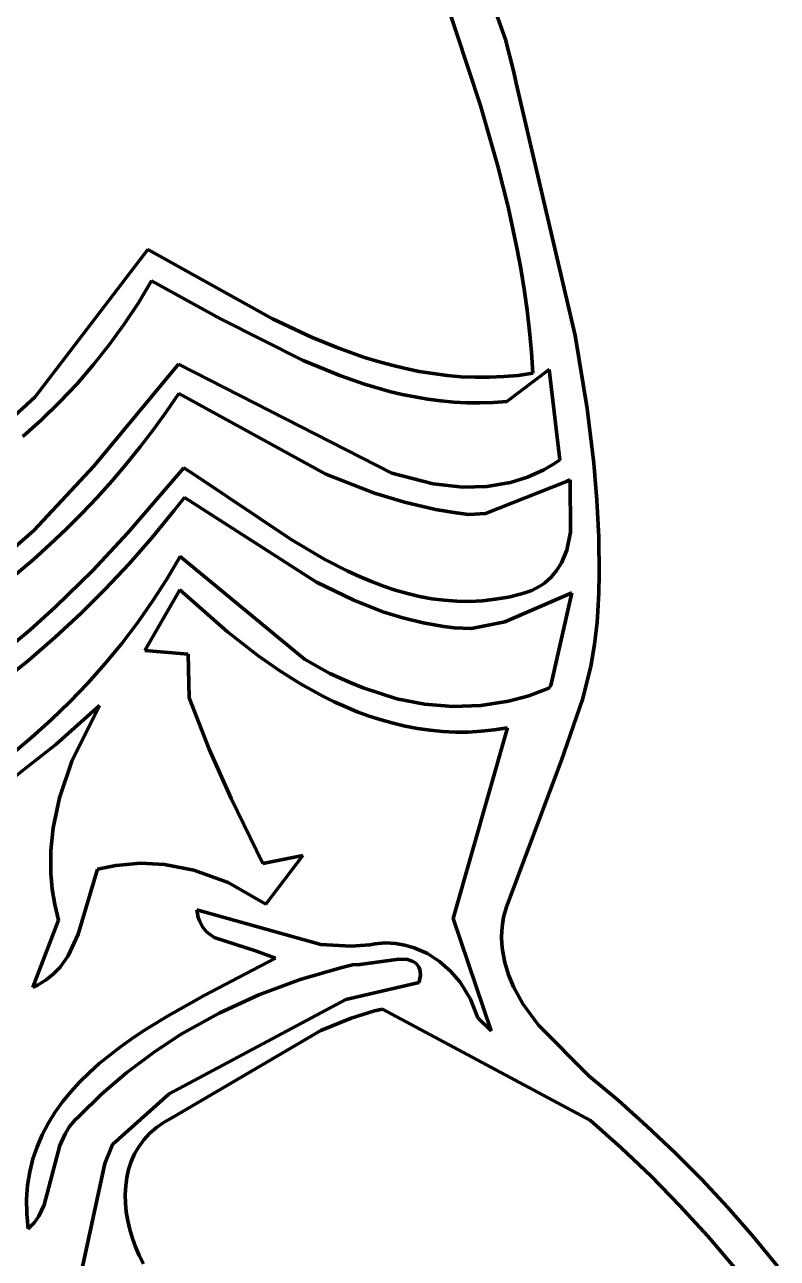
# Model space of a CAD drawing. Header units: millimetres. Extents: x 0 to 10.4, y 0 to 10.4.
# Drawn here: x 3.456 to 4.068, y 7.473 to 8.477 of the extents above; entities that cross this region are included whole.
import ezdxf

# ---------------------------------------------------------------- set-up
doc = ezdxf.new("R2010")
doc.units = ezdxf.units.MM
doc.layers.add('color#2b2b2bff', color=7, linetype='CONTINUOUS', lineweight=100)
doc.layers.add('color#fdfdfdff', color=7, linetype='CONTINUOUS', lineweight=100)

msp = doc.modelspace()

# ---------------------------------------------------------------- linework, layer by layer
at = {"layer": 'color#2b2b2bff'}
for p, q in [((3.8266, 8.4112), (3.7571, 8.6231)), ((3.7987, 8.6021), (3.8471, 8.4649)), ((3.8471, 8.4649), (3.8539, 8.4384)), ((3.8539, 8.4384), (3.8557, 8.4295)), ((3.8557, 8.4295), (3.9036, 8.2242)), ((3.8408, 8.3619), (3.8266, 8.4112)), ((3.8491, 8.3288), (3.8408, 8.3619)), ((3.8563, 8.2954), (3.8491, 8.3288)), ((3.4643, 8.1743), (3.5559, 8.294)), ((3.5559, 8.294), (3.6574, 8.2377)), ((3.8594, 8.2786), (3.8563, 8.2954)), ((3.8622, 8.2617), (3.8594, 8.2786)), ((3.559, 8.2687), (3.5483, 8.2507)), ((3.615, 8.2377), (3.559, 8.2687)), ((3.8646, 8.2448), (3.8622, 8.2617)), ((3.5483, 8.2507), (3.5368, 8.2334)), ((3.8666, 8.2277), (3.8646, 8.2448)), ((3.5368, 8.2334), (3.5246, 8.2166)), ((3.6824, 8.2038), (3.615, 8.2377)), ((3.6574, 8.2377), (3.6891, 8.2228)), ((3.8681, 8.2106), (3.8666, 8.2277)), ((3.9036, 8.2242), (3.9135, 8.1648)), ((3.5246, 8.2166), (3.5118, 8.2004)), ((3.6891, 8.2228), (3.7106, 8.214)), ((3.7106, 8.214), (3.7323, 8.2063)), ((3.7121, 8.1915), (3.6824, 8.2038)), ((3.7323, 8.2063), (3.7433, 8.2029)), ((3.8693, 8.1934), (3.8681, 8.2106)), ((3.5118, 8.2004), (3.4983, 8.1848)), ((3.5121, 8.1177), (3.5808, 8.2009)), ((3.5808, 8.2009), (3.7546, 8.1122)), ((3.7433, 8.2029), (3.7544, 8.1999)), ((3.7544, 8.1999), (3.7655, 8.1972)), ((3.7655, 8.1972), (3.7767, 8.1949)), ((3.7767, 8.1949), (3.788, 8.1931)), ((3.788, 8.1931), (3.7994, 8.1916)), ((3.8825, 8.1965), (3.8482, 8.1704)), ((3.8574, 8.1917), (3.8693, 8.1934)), ((3.8911, 8.1228), (3.8825, 8.1965)), ((3.4983, 8.1848), (3.4841, 8.1699)), ((3.7323, 8.1845), (3.7121, 8.1915)), ((3.7526, 8.1786), (3.7323, 8.1845)), ((3.7994, 8.1916), (3.8108, 8.1906)), ((3.8108, 8.1906), (3.8223, 8.1901)), ((3.8223, 8.1901), (3.834, 8.1901)), ((3.834, 8.1901), (3.8456, 8.1907)), ((3.8456, 8.1907), (3.8574, 8.1917)), ((3.434, 8.1465), (3.4643, 8.1743)), ((3.5812, 8.1768), (3.5711, 8.1622)), ((3.7009, 8.1113), (3.5812, 8.1768)), ((3.763, 8.1762), (3.7526, 8.1786)), ((3.7733, 8.1741), (3.763, 8.1762)), ((3.7838, 8.1723), (3.7733, 8.1741)), ((3.4841, 8.1699), (3.4694, 8.1555)), ((3.7943, 8.1709), (3.7838, 8.1723)), ((3.8049, 8.1699), (3.7943, 8.1709)), ((3.8156, 8.1694), (3.8049, 8.1699)), ((3.8264, 8.1692), (3.8156, 8.1694)), ((3.8373, 8.1696), (3.8264, 8.1692)), ((3.8482, 8.1704), (3.8373, 8.1696)), ((3.9135, 8.1648), (3.919, 8.1201)), ((3.4694, 8.1555), (3.4541, 8.1418)), ((3.5711, 8.1622), (3.5605, 8.1477)), ((3.5605, 8.1477), (3.5496, 8.1335)), ((3.5496, 8.1335), (3.5383, 8.1195)), ((3.8869, 8.12), (3.8911, 8.1228)), ((3.4631, 8.0654), (3.5121, 8.1177)), ((3.5383, 8.1195), (3.5266, 8.1057)), ((3.5397, 8.0634), (3.5852, 8.1164)), ((3.5852, 8.1164), (3.5937, 8.1109)), ((3.8649, 8.1089), (3.8783, 8.1149)), ((3.8783, 8.1149), (3.8869, 8.12)), ((3.919, 8.1201), (3.9214, 8.0901)), ((3.5266, 8.1057), (3.5146, 8.0923)), ((3.5937, 8.1109), (3.6725, 8.0581)), ((3.7405, 8.0958), (3.7009, 8.1113)), ((3.7546, 8.1122), (3.788, 8.1033)), ((3.788, 8.1033), (3.8124, 8.1007)), ((3.8967, 8.1054), (3.8306, 8.0792)), ((3.8319, 8.1013), (3.851, 8.1046)), ((3.851, 8.1046), (3.8649, 8.1089)), ((3.8997, 8.1067), (3.8967, 8.1054)), ((3.9, 8.0641), (3.8997, 8.1067)), ((3.7649, 8.0884), (3.7405, 8.0958)), ((3.8124, 8.1007), (3.8319, 8.1013)), ((3.5146, 8.0923), (3.5021, 8.0792)), ((3.5859, 8.0923), (3.5772, 8.0813)), ((3.6932, 8.0234), (3.5859, 8.0923)), ((3.7899, 8.0826), (3.7649, 8.0884)), ((3.8068, 8.0798), (3.7899, 8.0826)), ((3.9214, 8.0901), (3.9229, 8.0601)), ((3.5021, 8.0792), (3.4894, 8.0664)), ((3.5772, 8.0813), (3.5593, 8.0595)), ((3.8172, 8.0785), (3.8068, 8.0798)), ((3.8306, 8.0792), (3.8172, 8.0785)), ((3.4362, 8.0418), (3.4631, 8.0654)), ((3.4894, 8.0664), (3.4763, 8.0539)), ((3.5108, 8.0327), (3.5397, 8.0634)), ((3.8968, 8.0494), (3.9, 8.0641)), ((3.4763, 8.0539), (3.4628, 8.0419)), ((3.5593, 8.0595), (3.5407, 8.0383)), ((3.6725, 8.0581), (3.7001, 8.0419)), ((3.9229, 8.0601), (3.9232, 8.03)), ((3.5714, 8.0258), (3.5823, 8.0443)), ((3.5823, 8.0443), (3.6834, 7.9607)), ((3.8926, 8.0392), (3.8968, 8.0494)), ((3.4628, 8.0419), (3.449, 8.0302)), ((3.4807, 8.0033), (3.5108, 8.0327)), ((3.5407, 8.0383), (3.5213, 8.0177)), ((3.7001, 8.0419), (3.7188, 8.0323)), ((3.7188, 8.0323), (3.7283, 8.0279)), ((3.8842, 8.0275), (3.8888, 8.033)), ((3.8888, 8.033), (3.8926, 8.0392)), ((3.5598, 8.0078), (3.5714, 8.0258)), ((3.7237, 8.0086), (3.6932, 8.0234)), ((3.7283, 8.0279), (3.7379, 8.0239)), ((3.7379, 8.0239), (3.7476, 8.0202)), ((3.8754, 8.0204), (3.8786, 8.0226)), ((3.8786, 8.0226), (3.8842, 8.0275)), ((3.9232, 8.03), (3.9229, 8.0149)), ((3.5213, 8.0177), (3.5013, 7.9978)), ((3.5819, 8.0172), (3.5534, 7.9677)), ((3.6207, 7.9829), (3.5819, 8.0172)), ((3.7476, 8.0202), (3.7573, 8.0169)), ((3.7573, 8.0169), (3.7672, 8.0141)), ((3.7672, 8.0141), (3.7771, 8.0118)), ((3.901, 8.0146), (3.8465, 7.9911)), ((3.8493, 8.0112), (3.86, 8.0138)), ((3.86, 8.0138), (3.8643, 8.0151)), ((3.8643, 8.0151), (3.8683, 8.0167)), ((3.8683, 8.0167), (3.872, 8.0184)), ((3.872, 8.0184), (3.8754, 8.0204)), ((3.8838, 7.9394), (3.901, 8.0146)), ((3.9229, 8.0149), (3.9222, 7.9998)), ((3.4599, 7.9844), (3.4807, 8.0033)), ((3.5476, 7.9904), (3.5598, 8.0078)), ((3.7473, 7.9993), (3.7237, 8.0086)), ((3.7771, 8.0118), (3.7871, 8.0099)), ((3.7871, 8.0099), (3.7972, 8.0086)), ((3.7972, 8.0086), (3.8074, 8.0079)), ((3.8074, 8.0079), (3.8178, 8.0077)), ((3.8178, 8.0077), (3.8282, 8.0082)), ((3.8282, 8.0082), (3.8387, 8.0094)), ((3.8387, 8.0094), (3.8493, 8.0112)), ((3.5013, 7.9978), (3.4806, 7.9785)), ((3.7634, 7.9943), (3.7473, 7.9993)), ((3.7799, 7.9902), (3.7634, 7.9943)), ((3.9222, 7.9998), (3.9216, 7.9907)), ((3.4385, 7.9663), (3.4599, 7.9844)), ((3.5347, 7.9735), (3.5476, 7.9904)), ((3.6454, 7.9637), (3.6207, 7.9829)), ((3.7967, 7.9872), (3.7799, 7.9902)), ((3.8053, 7.9861), (3.7967, 7.9872)), ((3.8194, 7.9856), (3.8053, 7.9861)), ((3.8465, 7.9911), (3.8194, 7.9856)), ((3.9216, 7.9907), (3.9195, 7.9727)), ((3.4806, 7.9785), (3.4592, 7.96)), ((3.5211, 7.9571), (3.5347, 7.9735)), ((3.9195, 7.9727), (3.9163, 7.9549)), ((3.5534, 7.9677), (3.5888, 7.9648)), ((3.5888, 7.9648), (3.5897, 7.9293)), ((3.6626, 7.9517), (3.6454, 7.9637)), ((3.4592, 7.96), (3.4372, 7.9423)), ((3.507, 7.9412), (3.5211, 7.9571)), ((3.6834, 7.9607), (3.7041, 7.949)), ((3.9163, 7.9549), (3.9098, 7.9288)), ((3.6802, 7.9407), (3.6626, 7.9517)), ((3.7041, 7.949), (3.7207, 7.9418)), ((3.4924, 7.9259), (3.507, 7.9412)), ((3.6984, 7.9307), (3.6802, 7.9407)), ((3.7207, 7.9418), (3.7312, 7.9373)), ((3.7312, 7.9373), (3.7585, 7.9285)), ((3.8661, 7.9309), (3.8823, 7.937)), ((3.8823, 7.937), (3.8838, 7.9394)), ((3.4772, 7.9112), (3.4924, 7.9259)), ((3.5167, 7.923), (3.4812, 7.8912)), ((3.4942, 7.8776), (3.5167, 7.923)), ((3.5897, 7.9293), (3.6059, 7.8874)), ((3.7076, 7.9261), (3.6984, 7.9307)), ((3.717, 7.9218), (3.7076, 7.9261)), ((3.7264, 7.9179), (3.717, 7.9218)), ((3.7585, 7.9285), (3.7811, 7.9241)), ((3.7811, 7.9241), (3.804, 7.9223)), ((3.804, 7.9223), (3.8269, 7.923)), ((3.8269, 7.923), (3.8495, 7.9265)), ((3.8495, 7.9265), (3.8661, 7.9309)), ((3.9098, 7.9288), (3.8924, 7.8776)), ((3.736, 7.9144), (3.7264, 7.9179)), ((3.7457, 7.9112), (3.736, 7.9144)), ((3.4614, 7.897), (3.4772, 7.9112)), ((3.7555, 7.9085), (3.7457, 7.9112)), ((3.7654, 7.9061), (3.7555, 7.9085)), ((3.7755, 7.9042), (3.7654, 7.9061)), ((3.7856, 7.9028), (3.7755, 7.9042)), ((3.7958, 7.9018), (3.7856, 7.9028)), ((3.8062, 7.9013), (3.7958, 7.9018)), ((3.8045, 7.7495), (3.8485, 7.9048)), ((3.8272, 7.902), (3.8166, 7.9014)), ((3.8378, 7.9031), (3.8272, 7.902)), ((3.8485, 7.9048), (3.8378, 7.9031)), ((3.4452, 7.8833), (3.4614, 7.897)), ((3.8166, 7.9014), (3.8062, 7.9013)), ((3.4812, 7.8912), (3.4137, 7.8385)), ((3.6059, 7.8874), (3.6238, 7.8474)), ((3.4841, 7.8479), (3.4942, 7.8776)), ((3.8924, 7.8776), (3.8478, 7.7592)), ((3.479, 7.8235), (3.4841, 7.8479)), ((3.6238, 7.8474), (3.6496, 7.7943)), ((3.4771, 7.8049), (3.479, 7.8235)), ((3.477, 7.7862), (3.4771, 7.8049)), ((3.53, 7.7929), (3.5149, 7.7897)), ((3.5499, 7.7946), (3.53, 7.7929)), ((3.5695, 7.7937), (3.5499, 7.7946)), ((3.5935, 7.789), (3.5695, 7.7937)), ((3.6496, 7.7943), (3.682, 7.8008)), ((3.682, 7.8008), (3.6519, 7.7614)), ((3.4782, 7.7736), (3.477, 7.7862)), ((3.5149, 7.7897), (3.4993, 7.7368)), ((3.6213, 7.7788), (3.5935, 7.789)), ((3.4802, 7.7609), (3.4782, 7.7736)), ((3.6519, 7.7614), (3.6213, 7.7788)), ((3.4833, 7.7483), (3.4802, 7.7609)), ((3.5963, 7.7534), (3.5958, 7.7567)), ((3.5958, 7.7567), (3.6966, 7.7286)), ((3.597, 7.7504), (3.5963, 7.7534)), ((3.8478, 7.7592), (3.8453, 7.7506)), ((3.4624, 7.6938), (3.4833, 7.7483)), ((3.5979, 7.7477), (3.597, 7.7504)), ((3.6005, 7.7429), (3.5979, 7.7477)), ((3.6037, 7.7389), (3.6005, 7.7429)), ((3.8354, 7.6582), (3.8045, 7.7495)), ((3.8445, 7.7451), (3.844, 7.7397)), ((3.8453, 7.7506), (3.8445, 7.7451)), ((3.4993, 7.7368), (3.4911, 7.7192)), ((3.6098, 7.7341), (3.6037, 7.7389)), ((3.6445, 7.723), (3.6098, 7.7341)), ((3.844, 7.7397), (3.8438, 7.7343)), ((3.8438, 7.7343), (3.844, 7.7291)), ((3.6598, 7.7173), (3.6445, 7.723)), ((3.6966, 7.7286), (3.7215, 7.7272)), ((3.7215, 7.7272), (3.7367, 7.7283)), ((3.7367, 7.7283), (3.7409, 7.729)), ((3.7409, 7.729), (3.7493, 7.7297)), ((3.7493, 7.7297), (3.7574, 7.7293)), ((3.7574, 7.7293), (3.7652, 7.728)), ((3.7652, 7.728), (3.7728, 7.7258)), ((3.7728, 7.7258), (3.7835, 7.7211)), ((3.7835, 7.7211), (3.7933, 7.7146)), ((3.844, 7.7291), (3.8446, 7.7239)), ((3.8446, 7.7239), (3.8465, 7.7137)), ((3.4911, 7.7192), (3.4845, 7.71)), ((3.6412, 7.7076), (3.6598, 7.7173)), ((3.7225, 7.7119), (3.7139, 7.7098)), ((3.7285, 7.7122), (3.7225, 7.7119)), ((3.7601, 7.7166), (3.7285, 7.7122)), ((3.7672, 7.7162), (3.7601, 7.7166)), ((3.7711, 7.715), (3.7672, 7.7162)), ((3.7728, 7.7142), (3.7711, 7.715)), ((3.7743, 7.7131), (3.7728, 7.7142)), ((3.7755, 7.7117), (3.7743, 7.7131)), ((3.7765, 7.7101), (3.7755, 7.7117)), ((3.7933, 7.7146), (3.8022, 7.7068)), ((3.8465, 7.7137), (3.8495, 7.7038)), ((3.4793, 7.7045), (3.4732, 7.6996)), ((3.4845, 7.71), (3.4793, 7.7045)), ((3.6019, 7.687), (3.6412, 7.7076)), ((3.7139, 7.7098), (3.6798, 7.6999)), ((3.7772, 7.7082), (3.7765, 7.7101)), ((3.7776, 7.7061), (3.7772, 7.7082)), ((3.7774, 7.7007), (3.7777, 7.7036)), ((3.7777, 7.7036), (3.7776, 7.7061)), ((3.8022, 7.7068), (3.81, 7.6977)), ((3.8495, 7.7038), (3.8536, 7.6941)), ((3.4662, 7.6955), (3.4624, 7.6938)), ((3.4732, 7.6996), (3.4662, 7.6955)), ((3.6798, 7.6999), (3.6463, 7.6875)), ((3.7171, 7.6837), (3.7768, 7.6976)), ((3.7768, 7.6976), (3.7774, 7.7007)), ((3.81, 7.6977), (3.8185, 7.6839)), ((3.8536, 7.6941), (3.8612, 7.6803)), ((3.572, 7.6702), (3.6019, 7.687)), ((3.5732, 7.6069), (3.7171, 7.6837)), ((3.6463, 7.6875), (3.6139, 7.6725)), ((3.8185, 7.6839), (3.8246, 7.6687)), ((3.6139, 7.6725), (3.5826, 7.6551)), ((3.7404, 7.6744), (3.7213, 7.6685)), ((3.747, 7.6759), (3.7404, 7.6744)), ((3.9161, 7.5851), (3.747, 7.6759)), ((3.8612, 7.6803), (3.8738, 7.6628)), ((3.5525, 7.6582), (3.572, 7.6702)), ((3.7213, 7.6685), (3.6968, 7.6585)), ((3.8246, 7.6687), (3.8354, 7.6582)), ((3.8738, 7.6628), (3.9152, 7.6214)), ((3.5338, 7.6453), (3.5431, 7.6519)), ((3.5431, 7.6519), (3.5525, 7.6582)), ((3.5826, 7.6551), (3.5602, 7.6404)), ((3.6968, 7.6585), (3.5761, 7.5878)), ((3.5249, 7.6385), (3.5338, 7.6453)), ((3.5082, 7.6241), (3.5164, 7.6315)), ((3.5164, 7.6315), (3.5249, 7.6385)), ((3.5602, 7.6404), (3.5388, 7.6243)), ((3.5004, 7.6165), (3.5082, 7.6241)), ((3.5388, 7.6243), (3.5185, 7.6069)), ((3.9152, 7.6214), (3.9389, 7.6014)), ((3.4932, 7.6086), (3.5004, 7.6165)), ((3.4865, 7.6004), (3.4932, 7.6086)), ((3.5185, 7.6069), (3.4995, 7.5883)), ((3.5271, 7.5656), (3.5732, 7.6069)), ((3.9389, 7.6014), (3.9621, 7.5807)), ((3.4748, 7.5829), (3.4803, 7.5918)), ((3.4803, 7.5918), (3.4865, 7.6004)), ((3.4699, 7.5736), (3.4748, 7.5829)), ((3.4969, 7.5858), (3.4923, 7.5804)), ((3.4995, 7.5883), (3.4969, 7.5858)), ((3.5691, 7.5839), (3.5629, 7.5795)), ((3.5761, 7.5878), (3.5691, 7.5839)), ((3.9411, 7.5629), (3.9161, 7.5851)), ((3.9621, 7.5807), (3.9848, 7.5593)), ((3.4658, 7.5639), (3.4699, 7.5736)), ((3.4886, 7.5744), (3.4844, 7.5648)), ((3.4923, 7.5804), (3.4886, 7.5744)), ((3.5574, 7.5747), (3.5527, 7.5695)), ((3.5629, 7.5795), (3.5574, 7.5747)), ((3.4624, 7.5539), (3.4658, 7.5639)), ((3.4844, 7.5648), (3.4717, 7.5165)), ((3.521, 7.5503), (3.5271, 7.5656)), ((3.5486, 7.5639), (3.5452, 7.558)), ((3.5527, 7.5695), (3.5486, 7.5639)), ((3.9654, 7.5398), (3.9411, 7.5629)), ((3.4598, 7.5434), (3.4624, 7.5539)), ((3.4959, 7.4345), (3.521, 7.5503)), ((3.5425, 7.5519), (3.5403, 7.5454)), ((3.5452, 7.558), (3.5425, 7.5519)), ((3.9848, 7.5593), (4.0067, 7.5372)), ((3.4581, 7.5325), (3.4598, 7.5434)), ((3.5403, 7.5454), (3.5388, 7.5388)), ((3.4573, 7.5212), (3.4581, 7.5325)), ((3.5379, 7.532), (3.5376, 7.525)), ((3.5388, 7.5388), (3.5379, 7.532)), ((3.9889, 7.5159), (3.9654, 7.5398)), ((4.0067, 7.5372), (4.028, 7.5143)), ((3.4574, 7.5094), (3.4573, 7.5212)), ((3.5376, 7.525), (3.5377, 7.5179)), ((3.4717, 7.5165), (3.4673, 7.5074)), ((3.5377, 7.5179), (3.5384, 7.5108)), ((3.5384, 7.5108), (3.5396, 7.5036)), ((4.0116, 7.4912), (3.9889, 7.5159)), ((4.028, 7.5143), (4.0485, 7.4908)), ((3.4586, 7.4971), (3.4574, 7.5094)), ((3.4634, 7.502), (3.4586, 7.4971)), ((3.4673, 7.5074), (3.4634, 7.502)), ((3.5396, 7.5036), (3.5413, 7.4965)), ((3.5413, 7.4965), (3.5434, 7.4893)), ((4.0334, 7.4657), (4.0116, 7.4912)), ((4.0485, 7.4908), (4.0682, 7.4666)), ((3.5434, 7.4893), (3.546, 7.4823)), ((3.546, 7.4823), (3.5489, 7.4753)), ((3.5489, 7.4753), (3.5523, 7.4685))]:
    msp.add_line(p, q, dxfattribs=at)
at = {"layer": 'color#fdfdfdff'}
for p, q in [((3.7571, 8.6231), (3.8266, 8.4112)), ((3.8471, 8.4649), (3.7987, 8.6021)), ((3.8539, 8.4384), (3.8471, 8.4649)), ((3.8557, 8.4295), (3.8539, 8.4384)), ((3.9036, 8.2242), (3.8557, 8.4295)), ((3.8266, 8.4112), (3.8408, 8.3619)), ((3.8408, 8.3619), (3.8491, 8.3288)), ((3.8491, 8.3288), (3.8563, 8.2954)), ((3.5559, 8.294), (3.4643, 8.1743)), ((3.6574, 8.2377), (3.5559, 8.294)), ((3.8563, 8.2954), (3.8594, 8.2786)), ((3.8594, 8.2786), (3.8622, 8.2617)), ((3.5483, 8.2507), (3.559, 8.2687)), ((3.559, 8.2687), (3.615, 8.2377)), ((3.8622, 8.2617), (3.8646, 8.2448)), ((3.5368, 8.2334), (3.5483, 8.2507)), ((3.8646, 8.2448), (3.8666, 8.2277)), ((3.5246, 8.2166), (3.5368, 8.2334)), ((3.615, 8.2377), (3.6824, 8.2038)), ((3.6891, 8.2228), (3.6574, 8.2377)), ((3.8666, 8.2277), (3.8681, 8.2106)), ((3.9135, 8.1648), (3.9036, 8.2242)), ((3.5118, 8.2004), (3.5246, 8.2166)), ((3.7106, 8.214), (3.6891, 8.2228)), ((3.7323, 8.2063), (3.7106, 8.214)), ((3.6824, 8.2038), (3.7121, 8.1915)), ((3.7433, 8.2029), (3.7323, 8.2063)), ((3.8681, 8.2106), (3.8693, 8.1934)), ((3.4983, 8.1848), (3.5118, 8.2004)), ((3.5808, 8.2009), (3.5121, 8.1177)), ((3.7546, 8.1122), (3.5808, 8.2009)), ((3.7544, 8.1999), (3.7433, 8.2029)), ((3.7655, 8.1972), (3.7544, 8.1999)), ((3.7767, 8.1949), (3.7655, 8.1972)), ((3.788, 8.1931), (3.7767, 8.1949)), ((3.7994, 8.1916), (3.788, 8.1931)), ((3.8482, 8.1704), (3.8825, 8.1965)), ((3.8693, 8.1934), (3.8574, 8.1917)), ((3.8825, 8.1965), (3.8911, 8.1228)), ((3.4841, 8.1699), (3.4983, 8.1848)), ((3.7121, 8.1915), (3.7323, 8.1845)), ((3.7323, 8.1845), (3.7526, 8.1786)), ((3.8108, 8.1906), (3.7994, 8.1916)), ((3.8223, 8.1901), (3.8108, 8.1906)), ((3.834, 8.1901), (3.8223, 8.1901)), ((3.8456, 8.1907), (3.834, 8.1901)), ((3.8574, 8.1917), (3.8456, 8.1907)), ((3.4643, 8.1743), (3.434, 8.1465)), ((3.5711, 8.1622), (3.5812, 8.1768)), ((3.5812, 8.1768), (3.7009, 8.1113)), ((3.7526, 8.1786), (3.763, 8.1762)), ((3.763, 8.1762), (3.7733, 8.1741)), ((3.7733, 8.1741), (3.7838, 8.1723)), ((3.4694, 8.1555), (3.4841, 8.1699)), ((3.7838, 8.1723), (3.7943, 8.1709)), ((3.7943, 8.1709), (3.8049, 8.1699)), ((3.8049, 8.1699), (3.8156, 8.1694)), ((3.8156, 8.1694), (3.8264, 8.1692)), ((3.8264, 8.1692), (3.8373, 8.1696)), ((3.8373, 8.1696), (3.8482, 8.1704)), ((3.919, 8.1201), (3.9135, 8.1648)), ((3.4541, 8.1418), (3.4694, 8.1555)), ((3.5605, 8.1477), (3.5711, 8.1622)), ((3.5496, 8.1335), (3.5605, 8.1477)), ((3.5383, 8.1195), (3.5496, 8.1335)), ((3.8911, 8.1228), (3.8869, 8.12)), ((3.5121, 8.1177), (3.4631, 8.0654)), ((3.5266, 8.1057), (3.5383, 8.1195)), ((3.5852, 8.1164), (3.5397, 8.0634)), ((3.5937, 8.1109), (3.5852, 8.1164)), ((3.8783, 8.1149), (3.8649, 8.1089)), ((3.8869, 8.12), (3.8783, 8.1149)), ((3.9214, 8.0901), (3.919, 8.1201)), ((3.5146, 8.0923), (3.5266, 8.1057)), ((3.6725, 8.0581), (3.5937, 8.1109)), ((3.7009, 8.1113), (3.7405, 8.0958)), ((3.788, 8.1033), (3.7546, 8.1122)), ((3.8124, 8.1007), (3.788, 8.1033)), ((3.8306, 8.0792), (3.8967, 8.1054)), ((3.851, 8.1046), (3.8319, 8.1013)), ((3.8649, 8.1089), (3.851, 8.1046)), ((3.8967, 8.1054), (3.8997, 8.1067)), ((3.8997, 8.1067), (3.9, 8.0641)), ((3.7405, 8.0958), (3.7649, 8.0884)), ((3.8319, 8.1013), (3.8124, 8.1007)), ((3.5021, 8.0792), (3.5146, 8.0923)), ((3.5772, 8.0813), (3.5859, 8.0923)), ((3.5859, 8.0923), (3.6932, 8.0234)), ((3.7649, 8.0884), (3.7899, 8.0826)), ((3.7899, 8.0826), (3.8068, 8.0798)), ((3.9229, 8.0601), (3.9214, 8.0901)), ((3.4894, 8.0664), (3.5021, 8.0792)), ((3.5593, 8.0595), (3.5772, 8.0813)), ((3.8068, 8.0798), (3.8172, 8.0785)), ((3.8172, 8.0785), (3.8306, 8.0792)), ((3.4631, 8.0654), (3.4362, 8.0418)), ((3.4763, 8.0539), (3.4894, 8.0664)), ((3.5397, 8.0634), (3.5108, 8.0327)), ((3.9, 8.0641), (3.8968, 8.0494)), ((3.4628, 8.0419), (3.4763, 8.0539)), ((3.5407, 8.0383), (3.5593, 8.0595)), ((3.7001, 8.0419), (3.6725, 8.0581)), ((3.9232, 8.03), (3.9229, 8.0601)), ((3.5823, 8.0443), (3.5714, 8.0258)), ((3.6834, 7.9607), (3.5823, 8.0443)), ((3.8968, 8.0494), (3.8926, 8.0392)), ((3.449, 8.0302), (3.4628, 8.0419)), ((3.5108, 8.0327), (3.4807, 8.0033)), ((3.5213, 8.0177), (3.5407, 8.0383)), ((3.7188, 8.0323), (3.7001, 8.0419)), ((3.7283, 8.0279), (3.7188, 8.0323)), ((3.8888, 8.033), (3.8842, 8.0275)), ((3.8926, 8.0392), (3.8888, 8.033)), ((3.5714, 8.0258), (3.5598, 8.0078)), ((3.6932, 8.0234), (3.7237, 8.0086)), ((3.7379, 8.0239), (3.7283, 8.0279)), ((3.7476, 8.0202), (3.7379, 8.0239)), ((3.8786, 8.0226), (3.8754, 8.0204)), ((3.8842, 8.0275), (3.8786, 8.0226)), ((3.9229, 8.0149), (3.9232, 8.03)), ((3.5013, 7.9978), (3.5213, 8.0177)), ((3.5534, 7.9677), (3.5819, 8.0172)), ((3.5819, 8.0172), (3.6207, 7.9829)), ((3.7573, 8.0169), (3.7476, 8.0202)), ((3.7672, 8.0141), (3.7573, 8.0169)), ((3.7771, 8.0118), (3.7672, 8.0141)), ((3.8465, 7.9911), (3.901, 8.0146)), ((3.86, 8.0138), (3.8493, 8.0112)), ((3.8643, 8.0151), (3.86, 8.0138)), ((3.8683, 8.0167), (3.8643, 8.0151)), ((3.872, 8.0184), (3.8683, 8.0167)), ((3.8754, 8.0204), (3.872, 8.0184)), ((3.901, 8.0146), (3.8838, 7.9394)), ((3.9222, 7.9998), (3.9229, 8.0149)), ((3.4807, 8.0033), (3.4599, 7.9844)), ((3.5598, 8.0078), (3.5476, 7.9904)), ((3.7237, 8.0086), (3.7473, 7.9993)), ((3.7871, 8.0099), (3.7771, 8.0118)), ((3.7972, 8.0086), (3.7871, 8.0099)), ((3.8074, 8.0079), (3.7972, 8.0086)), ((3.8178, 8.0077), (3.8074, 8.0079)), ((3.8282, 8.0082), (3.8178, 8.0077)), ((3.8387, 8.0094), (3.8282, 8.0082)), ((3.8493, 8.0112), (3.8387, 8.0094)), ((3.4806, 7.9785), (3.5013, 7.9978)), ((3.7473, 7.9993), (3.7634, 7.9943)), ((3.7634, 7.9943), (3.7799, 7.9902)), ((3.9216, 7.9907), (3.9222, 7.9998)), ((3.4599, 7.9844), (3.4385, 7.9663)), ((3.5476, 7.9904), (3.5347, 7.9735)), ((3.6207, 7.9829), (3.6454, 7.9637)), ((3.7799, 7.9902), (3.7967, 7.9872)), ((3.7967, 7.9872), (3.8053, 7.9861)), ((3.8053, 7.9861), (3.8194, 7.9856)), ((3.8194, 7.9856), (3.8465, 7.9911)), ((3.9195, 7.9727), (3.9216, 7.9907)), ((3.4592, 7.96), (3.4806, 7.9785)), ((3.5347, 7.9735), (3.5211, 7.9571)), ((3.9163, 7.9549), (3.9195, 7.9727)), ((3.5888, 7.9648), (3.5534, 7.9677)), ((3.5897, 7.9293), (3.5888, 7.9648)), ((3.6454, 7.9637), (3.6626, 7.9517)), ((3.4372, 7.9423), (3.4592, 7.96)), ((3.5211, 7.9571), (3.507, 7.9412)), ((3.7041, 7.949), (3.6834, 7.9607)), ((3.9098, 7.9288), (3.9163, 7.9549)), ((3.6626, 7.9517), (3.6802, 7.9407)), ((3.7207, 7.9418), (3.7041, 7.949)), ((3.507, 7.9412), (3.4924, 7.9259)), ((3.6802, 7.9407), (3.6984, 7.9307)), ((3.7312, 7.9373), (3.7207, 7.9418)), ((3.7585, 7.9285), (3.7312, 7.9373)), ((3.8823, 7.937), (3.8661, 7.9309)), ((3.8838, 7.9394), (3.8823, 7.937)), ((3.4924, 7.9259), (3.4772, 7.9112)), ((3.4812, 7.8912), (3.5167, 7.923)), ((3.5167, 7.923), (3.4942, 7.8776)), ((3.6059, 7.8874), (3.5897, 7.9293)), ((3.6984, 7.9307), (3.7076, 7.9261)), ((3.7076, 7.9261), (3.717, 7.9218)), ((3.717, 7.9218), (3.7264, 7.9179)), ((3.7811, 7.9241), (3.7585, 7.9285)), ((3.804, 7.9223), (3.7811, 7.9241)), ((3.8269, 7.923), (3.804, 7.9223)), ((3.8495, 7.9265), (3.8269, 7.923)), ((3.8661, 7.9309), (3.8495, 7.9265)), ((3.8924, 7.8776), (3.9098, 7.9288)), ((3.7264, 7.9179), (3.736, 7.9144)), ((3.736, 7.9144), (3.7457, 7.9112)), ((3.4772, 7.9112), (3.4614, 7.897)), ((3.7457, 7.9112), (3.7555, 7.9085)), ((3.7555, 7.9085), (3.7654, 7.9061)), ((3.7654, 7.9061), (3.7755, 7.9042)), ((3.7755, 7.9042), (3.7856, 7.9028)), ((3.7856, 7.9028), (3.7958, 7.9018)), ((3.7958, 7.9018), (3.8062, 7.9013)), ((3.8485, 7.9048), (3.8045, 7.7495)), ((3.8166, 7.9014), (3.8272, 7.902)), ((3.8272, 7.902), (3.8378, 7.9031)), ((3.8378, 7.9031), (3.8485, 7.9048)), ((3.4614, 7.897), (3.4452, 7.8833)), ((3.8062, 7.9013), (3.8166, 7.9014)), ((3.4137, 7.8385), (3.4812, 7.8912)), ((3.6238, 7.8474), (3.6059, 7.8874)), ((3.4942, 7.8776), (3.4841, 7.8479)), ((3.8478, 7.7592), (3.8924, 7.8776)), ((3.4841, 7.8479), (3.479, 7.8235)), ((3.6496, 7.7943), (3.6238, 7.8474)), ((3.479, 7.8235), (3.4771, 7.8049)), ((3.4771, 7.8049), (3.477, 7.7862)), ((3.5149, 7.7897), (3.53, 7.7929)), ((3.53, 7.7929), (3.5499, 7.7946)), ((3.5499, 7.7946), (3.5695, 7.7937)), ((3.5695, 7.7937), (3.5935, 7.789)), ((3.682, 7.8008), (3.6496, 7.7943)), ((3.6519, 7.7614), (3.682, 7.8008)), ((3.477, 7.7862), (3.4782, 7.7736)), ((3.4993, 7.7368), (3.5149, 7.7897)), ((3.5935, 7.789), (3.6213, 7.7788)), ((3.4782, 7.7736), (3.4802, 7.7609)), ((3.6213, 7.7788), (3.6519, 7.7614)), ((3.4802, 7.7609), (3.4833, 7.7483)), ((3.6966, 7.7286), (3.5958, 7.7567)), ((3.5958, 7.7567), (3.5963, 7.7534)), ((3.5963, 7.7534), (3.597, 7.7504)), ((3.8453, 7.7506), (3.8478, 7.7592)), ((3.4833, 7.7483), (3.4624, 7.6938)), ((3.597, 7.7504), (3.5979, 7.7477)), ((3.5979, 7.7477), (3.6005, 7.7429)), ((3.6005, 7.7429), (3.6037, 7.7389)), ((3.8045, 7.7495), (3.8354, 7.6582)), ((3.844, 7.7397), (3.8445, 7.7451)), ((3.8445, 7.7451), (3.8453, 7.7506)), ((3.4911, 7.7192), (3.4993, 7.7368)), ((3.6037, 7.7389), (3.6098, 7.7341)), ((3.6098, 7.7341), (3.6445, 7.723)), ((3.8438, 7.7343), (3.844, 7.7397)), ((3.844, 7.7291), (3.8438, 7.7343)), ((3.6445, 7.723), (3.6598, 7.7173)), ((3.7215, 7.7272), (3.6966, 7.7286)), ((3.7367, 7.7283), (3.7215, 7.7272)), ((3.7409, 7.729), (3.7367, 7.7283)), ((3.7493, 7.7297), (3.7409, 7.729)), ((3.7574, 7.7293), (3.7493, 7.7297)), ((3.7652, 7.728), (3.7574, 7.7293)), ((3.7728, 7.7258), (3.7652, 7.728)), ((3.7835, 7.7211), (3.7728, 7.7258)), ((3.7933, 7.7146), (3.7835, 7.7211)), ((3.8446, 7.7239), (3.844, 7.7291)), ((3.8465, 7.7137), (3.8446, 7.7239)), ((3.4845, 7.71), (3.4911, 7.7192)), ((3.6598, 7.7173), (3.6412, 7.7076)), ((3.7139, 7.7098), (3.7225, 7.7119)), ((3.7225, 7.7119), (3.7285, 7.7122)), ((3.7285, 7.7122), (3.7601, 7.7166)), ((3.7601, 7.7166), (3.7672, 7.7162)), ((3.7672, 7.7162), (3.7711, 7.715)), ((3.7711, 7.715), (3.7728, 7.7142)), ((3.7728, 7.7142), (3.7743, 7.7131)), ((3.7743, 7.7131), (3.7755, 7.7117)), ((3.7755, 7.7117), (3.7765, 7.7101)), ((3.8022, 7.7068), (3.7933, 7.7146)), ((3.8495, 7.7038), (3.8465, 7.7137)), ((3.4732, 7.6996), (3.4793, 7.7045)), ((3.4793, 7.7045), (3.4845, 7.71)), ((3.6412, 7.7076), (3.6019, 7.687)), ((3.6798, 7.6999), (3.7139, 7.7098)), ((3.7765, 7.7101), (3.7772, 7.7082)), ((3.7772, 7.7082), (3.7776, 7.7061)), ((3.7777, 7.7036), (3.7774, 7.7007)), ((3.7776, 7.7061), (3.7777, 7.7036)), ((3.81, 7.6977), (3.8022, 7.7068)), ((3.8536, 7.6941), (3.8495, 7.7038)), ((3.4624, 7.6938), (3.4662, 7.6955)), ((3.4662, 7.6955), (3.4732, 7.6996)), ((3.6463, 7.6875), (3.6798, 7.6999)), ((3.7768, 7.6976), (3.7171, 7.6837)), ((3.7774, 7.7007), (3.7768, 7.6976)), ((3.8185, 7.6839), (3.81, 7.6977)), ((3.8612, 7.6803), (3.8536, 7.6941)), ((3.6019, 7.687), (3.572, 7.6702)), ((3.7171, 7.6837), (3.5732, 7.6069)), ((3.6139, 7.6725), (3.6463, 7.6875)), ((3.8246, 7.6687), (3.8185, 7.6839)), ((3.5826, 7.6551), (3.6139, 7.6725)), ((3.7213, 7.6685), (3.7404, 7.6744)), ((3.7404, 7.6744), (3.747, 7.6759)), ((3.747, 7.6759), (3.9161, 7.5851)), ((3.8738, 7.6628), (3.8612, 7.6803)), ((3.572, 7.6702), (3.5525, 7.6582)), ((3.6968, 7.6585), (3.7213, 7.6685)), ((3.8354, 7.6582), (3.8246, 7.6687)), ((3.9152, 7.6214), (3.8738, 7.6628)), ((3.5431, 7.6519), (3.5338, 7.6453)), ((3.5525, 7.6582), (3.5431, 7.6519)), ((3.5602, 7.6404), (3.5826, 7.6551)), ((3.5761, 7.5878), (3.6968, 7.6585)), ((3.5338, 7.6453), (3.5249, 7.6385)), ((3.5164, 7.6315), (3.5082, 7.6241)), ((3.5249, 7.6385), (3.5164, 7.6315)), ((3.5388, 7.6243), (3.5602, 7.6404)), ((3.5082, 7.6241), (3.5004, 7.6165)), ((3.5185, 7.6069), (3.5388, 7.6243)), ((3.9389, 7.6014), (3.9152, 7.6214)), ((3.5004, 7.6165), (3.4932, 7.6086)), ((3.4932, 7.6086), (3.4865, 7.6004)), ((3.4995, 7.5883), (3.5185, 7.6069)), ((3.5732, 7.6069), (3.5271, 7.5656)), ((3.9621, 7.5807), (3.9389, 7.6014)), ((3.4803, 7.5918), (3.4748, 7.5829)), ((3.4865, 7.6004), (3.4803, 7.5918)), ((3.4748, 7.5829), (3.4699, 7.5736)), ((3.4923, 7.5804), (3.4969, 7.5858)), ((3.4969, 7.5858), (3.4995, 7.5883)), ((3.5629, 7.5795), (3.5691, 7.5839)), ((3.5691, 7.5839), (3.5761, 7.5878)), ((3.9161, 7.5851), (3.9411, 7.5629)), ((3.9848, 7.5593), (3.9621, 7.5807)), ((3.4699, 7.5736), (3.4658, 7.5639)), ((3.4844, 7.5648), (3.4886, 7.5744)), ((3.4886, 7.5744), (3.4923, 7.5804)), ((3.5527, 7.5695), (3.5574, 7.5747)), ((3.5574, 7.5747), (3.5629, 7.5795)), ((3.4658, 7.5639), (3.4624, 7.5539)), ((3.4717, 7.5165), (3.4844, 7.5648)), ((3.5271, 7.5656), (3.521, 7.5503)), ((3.5452, 7.558), (3.5486, 7.5639)), ((3.5486, 7.5639), (3.5527, 7.5695)), ((3.9411, 7.5629), (3.9654, 7.5398)), ((3.4624, 7.5539), (3.4598, 7.5434)), ((3.521, 7.5503), (3.4959, 7.4345)), ((3.5403, 7.5454), (3.5425, 7.5519)), ((3.5425, 7.5519), (3.5452, 7.558)), ((4.0067, 7.5372), (3.9848, 7.5593)), ((3.4598, 7.5434), (3.4581, 7.5325)), ((3.5388, 7.5388), (3.5403, 7.5454)), ((3.4581, 7.5325), (3.4573, 7.5212)), ((3.5376, 7.525), (3.5379, 7.532)), ((3.5379, 7.532), (3.5388, 7.5388)), ((3.9654, 7.5398), (3.9889, 7.5159)), ((4.028, 7.5143), (4.0067, 7.5372)), ((3.4573, 7.5212), (3.4574, 7.5094)), ((3.5377, 7.5179), (3.5376, 7.525)), ((3.4673, 7.5074), (3.4717, 7.5165)), ((3.5384, 7.5108), (3.5377, 7.5179)), ((3.5396, 7.5036), (3.5384, 7.5108)), ((3.9889, 7.5159), (4.0116, 7.4912)), ((4.0485, 7.4908), (4.028, 7.5143)), ((3.4574, 7.5094), (3.4586, 7.4971)), ((3.4586, 7.4971), (3.4634, 7.502)), ((3.4634, 7.502), (3.4673, 7.5074)), ((3.5413, 7.4965), (3.5396, 7.5036)), ((3.5434, 7.4893), (3.5413, 7.4965)), ((4.0116, 7.4912), (4.0334, 7.4657)), ((4.0682, 7.4666), (4.0485, 7.4908)), ((3.546, 7.4823), (3.5434, 7.4893)), ((3.5489, 7.4753), (3.546, 7.4823)), ((3.5523, 7.4685), (3.5489, 7.4753))]:
    msp.add_line(p, q, dxfattribs=at)

doc.saveas('drawing.dxf')
